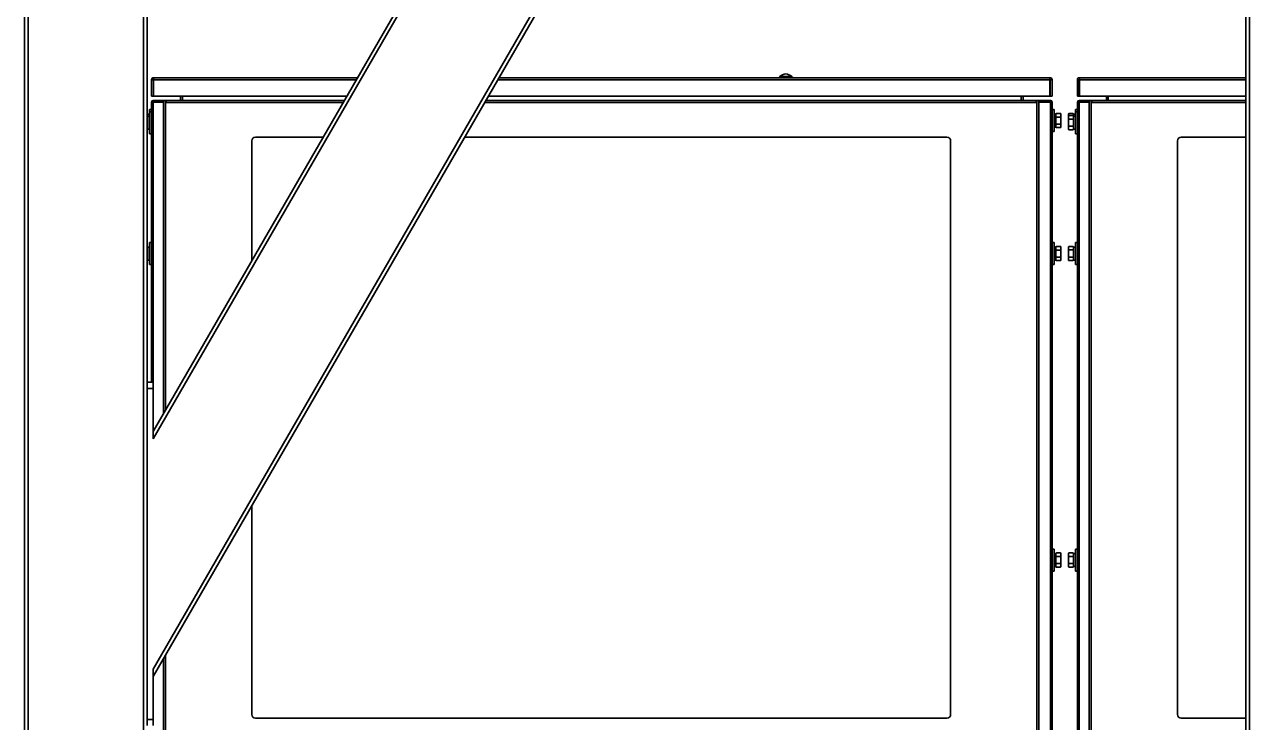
# Model space of a CAD drawing. Header units: millimetres. Extents: x 32496 to 166256, y 3504 to 23939.
# Drawn here: x 92006 to 93005, y 21699 to 22269 of the extents above; entities that cross this region are included whole.
import ezdxf

# ---------------------------------------------------------------- set-up
doc = ezdxf.new("R2010")
doc.units = ezdxf.units.MM
doc.layers.get('0').update_dxf_attribs({"lineweight": 35})

# ---------------------------------------------------------------- blocks, each defined once
blk = doc.blocks.new('8-1250')
at = {"linetype": 'Continuous'}
for p, q in [((-7957.13, -34766.29), (-7957.13, -32106.29)), ((-7954.13, -34766.29), (-7954.13, -32106.29)), ((-7860.13, -34766.29), (-7860.13, -32152.29)), ((-7857.13, -32783.31), (-7857.13, -32152.29)), ((-7852.13, -32823.31), (-7467.6, -32157.29)), ((-7852.13, -32829.31), (-7464.13, -32157.29)), ((-7852.13, -33017.31), (-7355.59, -32157.29)), ((-7852.13, -33023.31), (-7352.13, -32157.29)), ((-6961.13, -32157.29), (-6961.13, -34666.29)), ((-6958.13, -32157.29), (-6958.13, -34666.29)), ((-7853.53, -32536.49), (-7853.53, -32549.79)), ((-7852.03, -32536.49), (-7853.53, -32536.49)), ((-7852.03, -32536.49), (-7852.03, -32549.79)), ((-7851.83, -32549.79), (-7851.83, -32534.79)), ((-7851.83, -32534.79), (-7685.55, -32534.79)), ((-7686.53, -32536.49), (-7851.83, -32536.49)), ((-7120.83, -32536.49), (-7571.06, -32536.49)), ((-7570.08, -32534.79), (-7120.83, -32534.79)), ((-7341.17, -32533.96), (-7341.17, -32533.96)), ((-7338.81, -32533.96), (-7341.17, -32533.96)), ((-7333.85, -32533.96), (-7338.81, -32533.96)), ((-7331.48, -32533.96), (-7333.85, -32533.96)), ((-7120.83, -32549.79), (-7120.83, -32534.79)), ((-7120.63, -32549.79), (-7120.63, -32536.49)), ((-7120.63, -32536.49), (-7119.13, -32536.49)), ((-7119.13, -32549.79), (-7119.13, -32536.49)), ((-7098.53, -32536.49), (-7098.53, -32549.79)), ((-7097.03, -32536.49), (-7098.53, -32536.49)), ((-7097.03, -32536.49), (-7097.03, -32549.79)), ((-7096.83, -32549.79), (-7096.83, -32534.79)), ((-7096.83, -32534.79), (-6961.13, -32534.79)), ((-6961.13, -32536.49), (-7096.83, -32536.49)), ((-7852.03, -32549.79), (-7853.53, -32549.79)), ((-7853.53, -32675.64), (-7853.53, -32554.69)), ((-7843.83, -32554.69), (-7853.53, -32554.69)), ((-7852.13, -32554.49), (-7852.13, -32553.29)), ((-7843.83, -32553.29), (-7852.13, -32553.29)), ((-7843.83, -32554.49), (-7852.13, -32554.49)), ((-7852.13, -32554.69), (-7852.13, -32783.31)), ((-7694.21, -32549.79), (-7851.83, -32549.79)), ((-7843.83, -32808.94), (-7843.83, -32553.29)), ((-7696.23, -32553.29), (-7843.83, -32553.29)), ((-7842.13, -32553.29), (-7842.13, -32805.99)), ((-7841.63, -32553.29), (-7841.63, -32554.99)), ((-7697.21, -32554.99), (-7841.63, -32554.99)), ((-7829.83, -32553.29), (-7829.83, -32549.79)), ((-7828.33, -32549.79), (-7828.33, -32553.29)), ((-7132.03, -32554.99), (-7581.74, -32554.99)), ((-7129.83, -32553.29), (-7580.76, -32553.29)), ((-7120.83, -32549.79), (-7578.74, -32549.79)), ((-7144.33, -32553.29), (-7144.33, -32549.79)), ((-7142.83, -32549.79), (-7142.83, -32553.29)), ((-7132.03, -32553.29), (-7132.03, -32554.99)), ((-7131.53, -34566.29), (-7131.53, -32553.29)), ((-7129.83, -32553.29), (-7129.83, -34566.29)), ((-7120.53, -32553.29), (-7129.83, -32553.29)), ((-7120.53, -32554.49), (-7129.83, -32554.49)), ((-7119.13, -32554.69), (-7129.83, -32554.69)), ((-7120.63, -32549.79), (-7119.13, -32549.79)), ((-7120.53, -32554.49), (-7120.53, -32553.29)), ((-7120.53, -33566.79), (-7120.53, -32554.69)), ((-7119.13, -32554.69), (-7119.13, -32675.66)), ((-7097.03, -32549.79), (-7098.53, -32549.79)), ((-7098.53, -32675.64), (-7098.53, -32554.69)), ((-7088.83, -32554.69), (-7098.53, -32554.69)), ((-7097.13, -32554.49), (-7097.13, -32553.29)), ((-7088.83, -32553.29), (-7097.13, -32553.29)), ((-7088.83, -32554.49), (-7097.13, -32554.49)), ((-7097.13, -32554.69), (-7097.13, -33566.79)), ((-6961.13, -32549.79), (-7096.83, -32549.79)), ((-7088.83, -34566.29), (-7088.83, -32553.29)), ((-6961.13, -32553.29), (-7088.83, -32553.29)), ((-7087.13, -32553.29), (-7087.13, -34566.29)), ((-7086.63, -32553.29), (-7086.63, -32554.99)), ((-6961.13, -32554.99), (-7086.63, -32554.99)), ((-7074.83, -32553.29), (-7074.83, -32549.79)), ((-7073.33, -32549.79), (-7073.33, -32553.29)), ((-7856.73, -32564.32), (-7857, -32564.04)), ((-7856.73, -32566.07), (-7857, -32565.79)), ((-7856.73, -32566.09), (-7856.73, -32564.32)), ((-7855.13, -32564.44), (-7856.73, -32564.44)), ((-7856.73, -32577.01), (-7856.73, -32566.07)), ((-7855.13, -32566.19), (-7856.73, -32566.19)), ((-7855.13, -32560.79), (-7855.13, -32562.54)), ((-7853.53, -32560.79), (-7855.13, -32560.79)), ((-7855.13, -32562.54), (-7855.13, -32580.54)), ((-7853.53, -32562.54), (-7855.13, -32562.54)), ((-7119.13, -32560.79), (-7117.53, -32560.79)), ((-7117.53, -32578.79), (-7117.53, -32560.79)), ((-7117.53, -32564.44), (-7115.93, -32564.44)), ((-7115.93, -32564.32), (-7115.63, -32564.02)), ((-7115.93, -32575.26), (-7115.93, -32564.32)), ((-7115.63, -32564.02), (-7112.23, -32564.02)), ((-7115.63, -32566.9), (-7112.23, -32566.9)), ((-7111.93, -32564.32), (-7112.23, -32564.02)), ((-7111.93, -32575.26), (-7111.93, -32564.32)), ((-7105.73, -32564.32), (-7105.46, -32564.04)), ((-7105.73, -32564.32), (-7105.73, -32566.07)), ((-7105.73, -32566.07), (-7105.46, -32565.79)), ((-7105.73, -32577.01), (-7105.73, -32566.07)), ((-7105.43, -32564.02), (-7105.46, -32564.04)), ((-7105.43, -32565.77), (-7105.46, -32565.79)), ((-7102.03, -32564.02), (-7105.43, -32564.02)), ((-7102.03, -32565.77), (-7105.43, -32565.77)), ((-7102.03, -32564.02), (-7102, -32564.04)), ((-7102.03, -32565.77), (-7102, -32565.79)), ((-7101.73, -32564.32), (-7102, -32564.04)), ((-7101.73, -32566.07), (-7102, -32565.79)), ((-7101.73, -32566.09), (-7101.73, -32564.32)), ((-7100.13, -32564.44), (-7101.73, -32564.44)), ((-7101.73, -32577.01), (-7101.73, -32566.07)), ((-7100.13, -32566.19), (-7101.73, -32566.19)), ((-7100.13, -32560.79), (-7100.13, -32562.54)), ((-7098.53, -32560.79), (-7100.13, -32560.79)), ((-7100.13, -32562.54), (-7100.13, -32580.54)), ((-7098.53, -32562.54), (-7100.13, -32562.54)), ((-7856.73, -32577.01), (-7857, -32577.28)), ((-7855.13, -32576.89), (-7856.73, -32576.89)), ((-7117.53, -32575.14), (-7115.93, -32575.14)), ((-7115.93, -32575.26), (-7115.63, -32575.56)), ((-7115.63, -32572.68), (-7112.23, -32572.68)), ((-7115.63, -32575.56), (-7112.23, -32575.56)), ((-7111.93, -32575.26), (-7112.23, -32575.56)), ((-7105.73, -32577.01), (-7105.46, -32577.28)), ((-7102.03, -32568.61), (-7105.43, -32568.61)), ((-7102.03, -32574.38), (-7105.43, -32574.38)), ((-7102.03, -32577.31), (-7105.43, -32577.31)), ((-7101.73, -32577.01), (-7102, -32577.28)), ((-7100.13, -32576.89), (-7101.73, -32576.89)), ((-7853.53, -32580.54), (-7855.13, -32580.54)), ((-7771.83, -32684.23), (-7771.83, -32586.29)), ((-7768.83, -32583.29), (-7713.55, -32583.29)), ((-7598.08, -32583.29), (-7204.83, -32583.29)), ((-7201.83, -32586.29), (-7201.83, -33054.29)), ((-7119.13, -32578.79), (-7117.53, -32578.79)), ((-7098.53, -32580.54), (-7100.13, -32580.54)), ((-7016.83, -33054.29), (-7016.83, -32586.29)), ((-7013.83, -32583.29), (-6961.13, -32583.29)), ((-7856.73, -32672.82), (-7857, -32672.54)), ((-7856.73, -32683.76), (-7856.73, -32672.82)), ((-7855.13, -32672.94), (-7856.73, -32672.94)), ((-7855.13, -32669.29), (-7855.13, -32687.29)), ((-7853.53, -32669.29), (-7855.13, -32669.29)), ((-7853.53, -32680.91), (-7853.53, -32675.64)), ((-7119.13, -32669.29), (-7117.53, -32669.29)), ((-7119.13, -32675.66), (-7119.13, -32680.92)), ((-7117.53, -32687.29), (-7117.53, -32669.29)), ((-7117.53, -32672.94), (-7115.93, -32672.94)), ((-7115.93, -32672.82), (-7115.63, -32672.52)), ((-7115.93, -32683.76), (-7115.93, -32672.82)), ((-7115.63, -32672.52), (-7112.23, -32672.52)), ((-7115.63, -32675.4), (-7112.23, -32675.4)), ((-7111.93, -32672.82), (-7112.23, -32672.52)), ((-7111.93, -32683.76), (-7111.93, -32672.82)), ((-7105.73, -32672.82), (-7105.46, -32672.54)), ((-7105.73, -32683.76), (-7105.73, -32672.82)), ((-7105.43, -32672.52), (-7105.46, -32672.54)), ((-7102.03, -32672.52), (-7105.43, -32672.52)), ((-7102.03, -32675.36), (-7105.43, -32675.36)), ((-7102.03, -32672.52), (-7102, -32672.54)), ((-7101.73, -32672.82), (-7102, -32672.54)), ((-7101.73, -32683.76), (-7101.73, -32672.82)), ((-7100.13, -32672.94), (-7101.73, -32672.94)), ((-7100.13, -32669.29), (-7100.13, -32687.29)), ((-7098.53, -32669.29), (-7100.13, -32669.29)), ((-7098.53, -32680.91), (-7098.53, -32675.64)), ((-7856.73, -32683.76), (-7857, -32684.03)), ((-7855.13, -32683.64), (-7856.73, -32683.64)), ((-7853.53, -32783.31), (-7853.53, -32680.91)), ((-7119.13, -32680.92), (-7119.13, -32925.66)), ((-7117.53, -32683.64), (-7115.93, -32683.64)), ((-7115.93, -32683.76), (-7115.63, -32684.06)), ((-7115.63, -32681.18), (-7112.23, -32681.18)), ((-7115.63, -32684.06), (-7112.23, -32684.06)), ((-7111.93, -32683.76), (-7112.23, -32684.06)), ((-7105.73, -32683.76), (-7105.46, -32684.03)), ((-7102.03, -32681.13), (-7105.43, -32681.13)), ((-7102.03, -32684.06), (-7105.43, -32684.06)), ((-7101.73, -32683.76), (-7102, -32684.03)), ((-7100.13, -32683.64), (-7101.73, -32683.64)), ((-7098.53, -32925.64), (-7098.53, -32680.91)), ((-7853.53, -32687.29), (-7855.13, -32687.29)), ((-7119.13, -32687.29), (-7117.53, -32687.29)), ((-7098.53, -32687.29), (-7100.13, -32687.29)), ((-7857.13, -33063.31), (-7857.13, -32783.31)), ((-7857.13, -32783.31), (-7852.13, -32783.31)), ((-7852.13, -32829.31), (-7852.13, -32783.31)), ((-7857.13, -32788.31), (-7852.13, -32788.31)), ((-7771.83, -33054.29), (-7771.83, -32884.23)), ((-7119.13, -32919.29), (-7117.53, -32919.29)), ((-7119.13, -32925.66), (-7119.13, -32930.92)), ((-7117.53, -32937.29), (-7117.53, -32919.29)), ((-7117.53, -32922.94), (-7115.93, -32922.94)), ((-7115.93, -32922.82), (-7115.63, -32922.52)), ((-7115.93, -32933.76), (-7115.93, -32922.82)), ((-7115.63, -32922.52), (-7112.23, -32922.52)), ((-7115.63, -32925.4), (-7112.23, -32925.4)), ((-7111.93, -32922.82), (-7112.23, -32922.52)), ((-7111.93, -32933.76), (-7111.93, -32922.82)), ((-7105.73, -32922.82), (-7105.46, -32922.54)), ((-7105.73, -32933.76), (-7105.73, -32922.82)), ((-7105.43, -32922.52), (-7105.46, -32922.54)), ((-7102.03, -32922.52), (-7105.43, -32922.52)), ((-7102.03, -32925.36), (-7105.43, -32925.36)), ((-7102.03, -32922.52), (-7102, -32922.54)), ((-7101.73, -32922.82), (-7102, -32922.54)), ((-7101.73, -32933.76), (-7101.73, -32922.82)), ((-7100.13, -32922.94), (-7101.73, -32922.94)), ((-7100.13, -32919.29), (-7100.13, -32937.29)), ((-7098.53, -32919.29), (-7100.13, -32919.29)), ((-7098.53, -32930.91), (-7098.53, -32925.64)), ((-7119.13, -32930.92), (-7119.13, -33175.66)), ((-7117.53, -32933.64), (-7115.93, -32933.64)), ((-7115.93, -32933.76), (-7115.63, -32934.06)), ((-7115.63, -32931.18), (-7112.23, -32931.18)), ((-7115.63, -32934.06), (-7112.23, -32934.06)), ((-7111.93, -32933.76), (-7112.23, -32934.06)), ((-7105.73, -32933.76), (-7105.46, -32934.03)), ((-7102.03, -32931.13), (-7105.43, -32931.13)), ((-7102.03, -32934.06), (-7105.43, -32934.06)), ((-7101.73, -32933.76), (-7102, -32934.03)), ((-7100.13, -32933.64), (-7101.73, -32933.64)), ((-7098.53, -33175.64), (-7098.53, -32930.91)), ((-7119.13, -32937.29), (-7117.53, -32937.29)), ((-7098.53, -32937.29), (-7100.13, -32937.29)), ((-7842.13, -33005.99), (-7842.13, -33817.58)), ((-7843.83, -33814.64), (-7843.83, -33008.94)), ((-7852.13, -33063.31), (-7852.13, -33017.31)), ((-7857.13, -33058.31), (-7852.13, -33058.31)), ((-7204.83, -33057.29), (-7768.83, -33057.29)), ((-6961.13, -33057.29), (-7013.83, -33057.29))]:
    blk.add_line(p, q, dxfattribs=at)
for centre, radius, start, end in [((-7851.83, -32536.49), 1.7, 90, 180), ((-7851.83, -32536.49), 0.2, 90, 180), ((-7343.04, -32532.29), 2.5, 270, 318.18969), ((-7336.33, -32538.29), 6.5, 41.81031, 138.18969), ((-7329.62, -32532.29), 2.5, 221.81031, 270), ((-7120.83, -32536.49), 1.7, 0, 90), ((-7120.83, -32536.49), 0.2, 0, 90), ((-7096.83, -32536.49), 1.7, 90, 180), ((-7096.83, -32536.49), 0.2, 90, 180), ((-7852.13, -32554.69), 1.4, 90, 180), ((-7852.13, -32554.69), 0.2, 90, 180), ((-7120.53, -32554.69), 1.4, 0, 90), ((-7120.53, -32554.69), 0.2, 0, 90), ((-7097.13, -32554.69), 1.4, 90, 180), ((-7097.13, -32554.69), 0.2, 90, 180), ((-7114.69, -32566.59), 3.56, 39.13645, 39.50132), ((-7113.17, -32572.99), 3.56, 219.13644, 219.50078), ((-7102.91, -32574.72), 3.61, 218.71028, 219.13391), ((-7101.59, -32573.53), 5.39, 224.12457, 224.56524), ((-7105.86, -32573.53), 5.38, 315.43477, 315.87545), ((-7104.54, -32574.72), 3.61, 320.8641, 321.28972), ((-7768.83, -32586.29), 3, 90, 180), ((-7204.83, -32586.29), 3, 0, 90), ((-7013.83, -32586.29), 3, 90, 180), ((-7114.69, -32675.09), 3.56, 39.13645, 39.50132), ((-7113.17, -32681.49), 3.56, 219.13644, 219.50078), ((-7102.91, -32681.47), 3.61, 218.71028, 219.13391), ((-7101.59, -32680.28), 5.39, 224.12457, 224.56524), ((-7105.86, -32680.28), 5.38, 315.43477, 315.87545), ((-7104.54, -32681.47), 3.61, 320.8641, 321.28972), ((-7114.69, -32925.09), 3.56, 39.13645, 39.50132), ((-7113.17, -32931.49), 3.56, 219.13644, 219.50078), ((-7102.91, -32931.47), 3.61, 218.71028, 219.13391), ((-7101.59, -32930.28), 5.39, 224.12457, 224.56524), ((-7105.86, -32930.28), 5.38, 315.43477, 315.87545), ((-7104.54, -32931.47), 3.61, 320.8641, 321.28972), ((-7768.83, -33054.29), 3, 180, 270), ((-7204.83, -33054.29), 3, 270, 0), ((-7013.83, -33054.29), 3, 180, 270)]:
    blk.add_arc(centre, radius, start, end, dxfattribs=at)
for points, knots in [([(-7857, -32564.04), (-7856.97, -32564.07), (-7856.88, -32564.16), (-7856.79, -32564.26), (-7856.73, -32564.34)], [0, 0, 0, 0, 0.255062, 1, 1, 1, 1]), ([(-7857, -32565.79), (-7856.97, -32565.82), (-7856.88, -32565.91), (-7856.79, -32566.01), (-7856.73, -32566.09)], [0, 0, 0, 0, 0.255062, 1, 1, 1, 1]), ([(-7115.93, -32564.35), (-7115.9, -32564.32), (-7115.81, -32564.2), (-7115.71, -32564.09), (-7115.63, -32564.02)], [0, 0, 0, 0, 0.244558, 1, 1, 1, 1]), ([(-7115.63, -32566.9), (-7115.65, -32566.88), (-7115.76, -32566.77), (-7115.86, -32566.66), (-7115.93, -32566.57)], [0, 0, 0, 0, 0.255352, 1, 1, 1, 1]), ([(-7111.94, -32564.33), (-7111.96, -32564.3), (-7112.06, -32564.19), (-7112.15, -32564.09), (-7112.23, -32564.02)], [0, 0, 0, 0, 0.244878, 1, 1, 1, 1]), ([(-7112.23, -32566.9), (-7112.2, -32566.88), (-7112.1, -32566.77), (-7112, -32566.66), (-7111.93, -32566.57)], [0, 0, 0, 0, 0.255353, 1, 1, 1, 1]), ([(-7105.46, -32564.04), (-7105.48, -32564.07), (-7105.57, -32564.16), (-7105.66, -32564.26), (-7105.73, -32564.34)], [0, 0, 0, 0, 0.255063, 1, 1, 1, 1]), ([(-7105.46, -32565.79), (-7105.48, -32565.82), (-7105.57, -32565.91), (-7105.66, -32566.01), (-7105.73, -32566.09)], [0, 0, 0, 0, 0.255063, 1, 1, 1, 1]), ([(-7102, -32564.04), (-7101.97, -32564.07), (-7101.88, -32564.16), (-7101.79, -32564.26), (-7101.73, -32564.34)], [0, 0, 0, 0, 0.255062, 1, 1, 1, 1]), ([(-7102, -32565.79), (-7101.97, -32565.82), (-7101.88, -32565.91), (-7101.79, -32566.01), (-7101.73, -32566.09)], [0, 0, 0, 0, 0.255062, 1, 1, 1, 1]), ([(-7856.73, -32568.28), (-7856.75, -32568.31), (-7856.85, -32568.42), (-7856.95, -32568.53), (-7857.03, -32568.61)], [0, 0, 0, 0, 0.244408, 1, 1, 1, 1]), ([(-7857.03, -32574.38), (-7857, -32574.41), (-7856.9, -32574.52), (-7856.8, -32574.63), (-7856.73, -32574.72)], [0, 0, 0, 0, 0.255211, 1, 1, 1, 1]), ([(-7115.93, -32573.01), (-7115.9, -32572.98), (-7115.81, -32572.86), (-7115.71, -32572.76), (-7115.63, -32572.68)], [0, 0, 0, 0, 0.244558, 1, 1, 1, 1]), ([(-7115.63, -32575.56), (-7115.65, -32575.54), (-7115.75, -32575.44), (-7115.85, -32575.33), (-7115.91, -32575.25)], [0, 0, 0, 0, 0.255041, 1, 1, 1, 1]), ([(-7111.93, -32573.01), (-7111.95, -32572.98), (-7112.05, -32572.86), (-7112.15, -32572.76), (-7112.23, -32572.68)], [0, 0, 0, 0, 0.244558, 1, 1, 1, 1]), ([(-7112.23, -32575.56), (-7112.2, -32575.54), (-7112.1, -32575.43), (-7112, -32575.32), (-7111.93, -32575.23)], [0, 0, 0, 0, 0.255353, 1, 1, 1, 1]), ([(-7105.73, -32568.28), (-7105.7, -32568.31), (-7105.61, -32568.42), (-7105.51, -32568.53), (-7105.43, -32568.61)], [0, 0, 0, 0, 0.244408, 1, 1, 1, 1]), ([(-7105.43, -32574.38), (-7105.45, -32574.41), (-7105.56, -32574.52), (-7105.66, -32574.63), (-7105.73, -32574.72)], [0, 0, 0, 0, 0.255212, 1, 1, 1, 1]), ([(-7105.71, -32577), (-7105.69, -32577.02), (-7105.61, -32577.12), (-7105.52, -32577.21), (-7105.46, -32577.28)], [0, 0, 0, 0, 0.245496, 1, 1, 1, 1]), ([(-7101.73, -32568.28), (-7101.75, -32568.31), (-7101.85, -32568.42), (-7101.95, -32568.53), (-7102.03, -32568.61)], [0, 0, 0, 0, 0.244408, 1, 1, 1, 1]), ([(-7102.03, -32574.38), (-7102, -32574.41), (-7101.9, -32574.52), (-7101.8, -32574.63), (-7101.73, -32574.72)], [0, 0, 0, 0, 0.255211, 1, 1, 1, 1]), ([(-7101.74, -32577), (-7101.76, -32577.02), (-7101.85, -32577.12), (-7101.93, -32577.21), (-7102, -32577.28)], [0, 0, 0, 0, 0.245497, 1, 1, 1, 1]), ([(-7856.73, -32675.03), (-7856.75, -32675.06), (-7856.85, -32675.17), (-7856.95, -32675.28), (-7857.03, -32675.36)], [0, 0, 0, 0, 0.244408, 1, 1, 1, 1]), ([(-7857, -32672.54), (-7856.97, -32672.57), (-7856.88, -32672.66), (-7856.79, -32672.76), (-7856.73, -32672.84)], [0, 0, 0, 0, 0.255062, 1, 1, 1, 1]), ([(-7115.93, -32672.85), (-7115.9, -32672.82), (-7115.81, -32672.7), (-7115.71, -32672.59), (-7115.63, -32672.52)], [0, 0, 0, 0, 0.244558, 1, 1, 1, 1]), ([(-7115.63, -32675.4), (-7115.65, -32675.38), (-7115.76, -32675.27), (-7115.86, -32675.16), (-7115.93, -32675.07)], [0, 0, 0, 0, 0.255352, 1, 1, 1, 1]), ([(-7111.94, -32672.83), (-7111.96, -32672.8), (-7112.06, -32672.69), (-7112.15, -32672.59), (-7112.23, -32672.52)], [0, 0, 0, 0, 0.244878, 1, 1, 1, 1]), ([(-7112.23, -32675.4), (-7112.2, -32675.38), (-7112.1, -32675.27), (-7112, -32675.16), (-7111.93, -32675.07)], [0, 0, 0, 0, 0.255353, 1, 1, 1, 1]), ([(-7105.46, -32672.54), (-7105.48, -32672.57), (-7105.57, -32672.66), (-7105.66, -32672.76), (-7105.73, -32672.84)], [0, 0, 0, 0, 0.255063, 1, 1, 1, 1]), ([(-7105.73, -32675.03), (-7105.7, -32675.06), (-7105.61, -32675.17), (-7105.51, -32675.28), (-7105.43, -32675.36)], [0, 0, 0, 0, 0.244408, 1, 1, 1, 1]), ([(-7101.73, -32675.03), (-7101.75, -32675.06), (-7101.85, -32675.17), (-7101.95, -32675.28), (-7102.03, -32675.36)], [0, 0, 0, 0, 0.244408, 1, 1, 1, 1]), ([(-7102, -32672.54), (-7101.97, -32672.57), (-7101.88, -32672.66), (-7101.79, -32672.76), (-7101.73, -32672.84)], [0, 0, 0, 0, 0.255062, 1, 1, 1, 1]), ([(-7857.03, -32681.13), (-7857, -32681.16), (-7856.9, -32681.27), (-7856.8, -32681.38), (-7856.73, -32681.47)], [0, 0, 0, 0, 0.255211, 1, 1, 1, 1]), ([(-7115.93, -32681.51), (-7115.9, -32681.48), (-7115.81, -32681.36), (-7115.71, -32681.26), (-7115.63, -32681.18)], [0, 0, 0, 0, 0.244558, 1, 1, 1, 1]), ([(-7115.63, -32684.06), (-7115.65, -32684.04), (-7115.75, -32683.94), (-7115.85, -32683.83), (-7115.91, -32683.75)], [0, 0, 0, 0, 0.255041, 1, 1, 1, 1]), ([(-7111.93, -32681.51), (-7111.95, -32681.48), (-7112.05, -32681.36), (-7112.15, -32681.26), (-7112.23, -32681.18)], [0, 0, 0, 0, 0.244558, 1, 1, 1, 1]), ([(-7112.23, -32684.06), (-7112.2, -32684.04), (-7112.1, -32683.93), (-7112, -32683.82), (-7111.93, -32683.73)], [0, 0, 0, 0, 0.255353, 1, 1, 1, 1]), ([(-7105.43, -32681.13), (-7105.45, -32681.16), (-7105.56, -32681.27), (-7105.66, -32681.38), (-7105.73, -32681.47)], [0, 0, 0, 0, 0.255212, 1, 1, 1, 1]), ([(-7105.71, -32683.75), (-7105.69, -32683.77), (-7105.61, -32683.87), (-7105.52, -32683.96), (-7105.46, -32684.03)], [0, 0, 0, 0, 0.245496, 1, 1, 1, 1]), ([(-7102.03, -32681.13), (-7102, -32681.16), (-7101.9, -32681.27), (-7101.8, -32681.38), (-7101.73, -32681.47)], [0, 0, 0, 0, 0.255211, 1, 1, 1, 1]), ([(-7101.74, -32683.75), (-7101.76, -32683.77), (-7101.85, -32683.87), (-7101.93, -32683.96), (-7102, -32684.03)], [0, 0, 0, 0, 0.245497, 1, 1, 1, 1]), ([(-7115.93, -32922.85), (-7115.9, -32922.82), (-7115.81, -32922.7), (-7115.71, -32922.59), (-7115.63, -32922.52)], [0, 0, 0, 0, 0.244558, 1, 1, 1, 1]), ([(-7115.63, -32925.4), (-7115.65, -32925.38), (-7115.76, -32925.27), (-7115.86, -32925.16), (-7115.93, -32925.07)], [0, 0, 0, 0, 0.255352, 1, 1, 1, 1]), ([(-7111.94, -32922.83), (-7111.96, -32922.8), (-7112.06, -32922.69), (-7112.15, -32922.59), (-7112.23, -32922.52)], [0, 0, 0, 0, 0.244878, 1, 1, 1, 1]), ([(-7112.23, -32925.4), (-7112.2, -32925.38), (-7112.1, -32925.27), (-7112, -32925.16), (-7111.93, -32925.07)], [0, 0, 0, 0, 0.255353, 1, 1, 1, 1]), ([(-7105.46, -32922.54), (-7105.48, -32922.57), (-7105.57, -32922.66), (-7105.66, -32922.76), (-7105.73, -32922.84)], [0, 0, 0, 0, 0.255063, 1, 1, 1, 1]), ([(-7105.73, -32925.03), (-7105.7, -32925.06), (-7105.61, -32925.17), (-7105.51, -32925.28), (-7105.43, -32925.36)], [0, 0, 0, 0, 0.244408, 1, 1, 1, 1]), ([(-7101.73, -32925.03), (-7101.75, -32925.06), (-7101.85, -32925.17), (-7101.95, -32925.28), (-7102.03, -32925.36)], [0, 0, 0, 0, 0.244408, 1, 1, 1, 1]), ([(-7102, -32922.54), (-7101.97, -32922.57), (-7101.88, -32922.66), (-7101.79, -32922.76), (-7101.73, -32922.84)], [0, 0, 0, 0, 0.255062, 1, 1, 1, 1]), ([(-7115.93, -32931.51), (-7115.9, -32931.48), (-7115.81, -32931.36), (-7115.71, -32931.26), (-7115.63, -32931.18)], [0, 0, 0, 0, 0.244558, 1, 1, 1, 1]), ([(-7115.63, -32934.06), (-7115.65, -32934.04), (-7115.75, -32933.94), (-7115.85, -32933.83), (-7115.91, -32933.75)], [0, 0, 0, 0, 0.255041, 1, 1, 1, 1]), ([(-7111.93, -32931.51), (-7111.95, -32931.48), (-7112.05, -32931.36), (-7112.15, -32931.26), (-7112.23, -32931.18)], [0, 0, 0, 0, 0.244558, 1, 1, 1, 1]), ([(-7112.23, -32934.06), (-7112.2, -32934.04), (-7112.1, -32933.93), (-7112, -32933.82), (-7111.93, -32933.73)], [0, 0, 0, 0, 0.255353, 1, 1, 1, 1]), ([(-7105.43, -32931.13), (-7105.45, -32931.16), (-7105.56, -32931.27), (-7105.66, -32931.38), (-7105.73, -32931.47)], [0, 0, 0, 0, 0.255212, 1, 1, 1, 1]), ([(-7105.71, -32933.75), (-7105.69, -32933.77), (-7105.61, -32933.87), (-7105.52, -32933.96), (-7105.46, -32934.03)], [0, 0, 0, 0, 0.245496, 1, 1, 1, 1]), ([(-7102.03, -32931.13), (-7102, -32931.16), (-7101.9, -32931.27), (-7101.8, -32931.38), (-7101.73, -32931.47)], [0, 0, 0, 0, 0.255211, 1, 1, 1, 1]), ([(-7101.74, -32933.75), (-7101.76, -32933.77), (-7101.85, -32933.87), (-7101.93, -32933.96), (-7102, -32934.03)], [0, 0, 0, 0, 0.245497, 1, 1, 1, 1])]:
    blk.add_open_spline(points, degree=3, knots=knots, dxfattribs=at)
for points in [[(-7115.93, -32567.56), (-7115.84, -32567.34), (-7115.74, -32567.12), (-7115.63, -32566.9)], [(-7111.93, -32567.56), (-7112.02, -32567.34), (-7112.12, -32567.12), (-7112.23, -32566.9)], [(-7857.03, -32568.61), (-7856.92, -32568.82), (-7856.82, -32569.04), (-7856.73, -32569.27)], [(-7856.73, -32573.72), (-7856.82, -32573.95), (-7856.92, -32574.17), (-7857.03, -32574.38)], [(-7115.63, -32572.68), (-7115.74, -32572.46), (-7115.84, -32572.24), (-7115.93, -32572.02)], [(-7112.23, -32572.68), (-7112.12, -32572.46), (-7112.02, -32572.24), (-7111.93, -32572.02)], [(-7105.43, -32568.61), (-7105.54, -32568.82), (-7105.64, -32569.04), (-7105.73, -32569.27)], [(-7105.73, -32573.72), (-7105.64, -32573.95), (-7105.54, -32574.17), (-7105.43, -32574.38)], [(-7102.03, -32568.61), (-7101.92, -32568.82), (-7101.82, -32569.04), (-7101.73, -32569.27)], [(-7101.73, -32573.72), (-7101.82, -32573.95), (-7101.92, -32574.17), (-7102.03, -32574.38)], [(-7857.03, -32675.36), (-7856.92, -32675.57), (-7856.82, -32675.79), (-7856.73, -32676.02)], [(-7115.93, -32676.06), (-7115.84, -32675.84), (-7115.74, -32675.62), (-7115.63, -32675.4)], [(-7111.93, -32676.06), (-7112.02, -32675.84), (-7112.12, -32675.62), (-7112.23, -32675.4)], [(-7105.43, -32675.36), (-7105.54, -32675.57), (-7105.64, -32675.79), (-7105.73, -32676.02)], [(-7102.03, -32675.36), (-7101.92, -32675.57), (-7101.82, -32675.79), (-7101.73, -32676.02)], [(-7856.73, -32680.47), (-7856.82, -32680.7), (-7856.92, -32680.92), (-7857.03, -32681.13)], [(-7115.63, -32681.18), (-7115.74, -32680.96), (-7115.84, -32680.74), (-7115.93, -32680.52)], [(-7112.23, -32681.18), (-7112.12, -32680.96), (-7112.02, -32680.74), (-7111.93, -32680.52)], [(-7105.73, -32680.47), (-7105.64, -32680.7), (-7105.54, -32680.92), (-7105.43, -32681.13)], [(-7101.73, -32680.47), (-7101.82, -32680.7), (-7101.92, -32680.92), (-7102.03, -32681.13)], [(-7115.93, -32926.06), (-7115.84, -32925.84), (-7115.74, -32925.62), (-7115.63, -32925.4)], [(-7111.93, -32926.06), (-7112.02, -32925.84), (-7112.12, -32925.62), (-7112.23, -32925.4)], [(-7105.43, -32925.36), (-7105.54, -32925.57), (-7105.64, -32925.79), (-7105.73, -32926.02)], [(-7102.03, -32925.36), (-7101.92, -32925.57), (-7101.82, -32925.79), (-7101.73, -32926.02)], [(-7115.63, -32931.18), (-7115.74, -32930.96), (-7115.84, -32930.74), (-7115.93, -32930.52)], [(-7112.23, -32931.18), (-7112.12, -32930.96), (-7112.02, -32930.74), (-7111.93, -32930.52)], [(-7105.73, -32930.47), (-7105.64, -32930.7), (-7105.54, -32930.92), (-7105.43, -32931.13)], [(-7101.73, -32930.47), (-7101.82, -32930.7), (-7101.92, -32930.92), (-7102.03, -32931.13)]]:
    blk.add_open_spline(points, degree=3, dxfattribs=at)

msp = doc.modelspace()

# ---------------------------------------------------------------- block references
at = {"color": 6}
msp.add_blockref('8-1250', (99962.893, 54760.291), dxfattribs=at)

doc.saveas('drawing.dxf')
